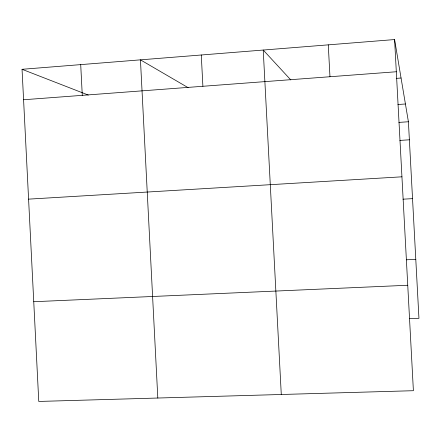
<?xml version="1.0" encoding="UTF-8"?>
<svg xmlns="http://www.w3.org/2000/svg" width="441" height="441" viewBox="0 0 441 441"><rect width="100%" height="100%" fill="white"/><g stroke="black" fill="none" stroke-linecap="round" stroke-linejoin="round"><path stroke-width="0.66" d="M394.59 39.558L413.393 390.704L38.769 401.442L22.05 69.303L394.59 39.558L408.41 121.755L418.95 318.314L409.408 318.683M23.582 99.754L396.316 71.751M396.255 78.377L401.056 78.018M397.914 104.511L405.422 103.982M398.896 122.4L408.41 121.755M399.86 140.42L409.375 139.797M28.588 199.139L401.938 176.813M403.008 199.183L412.533 198.648M406.255 259.799L415.786 259.341M33.753 301.716L407.749 285.255M22.05 69.303L88.288 95.063M188.164 87.687L140.442 59.849L157.812 398.03M290.845 79.97L263.227 50.048L281.281 394.491M328.275 44.85L329.967 76.734M201.272 54.993L202.893 86.282M80.714 64.618L82.274 95.344"/></g></svg>
